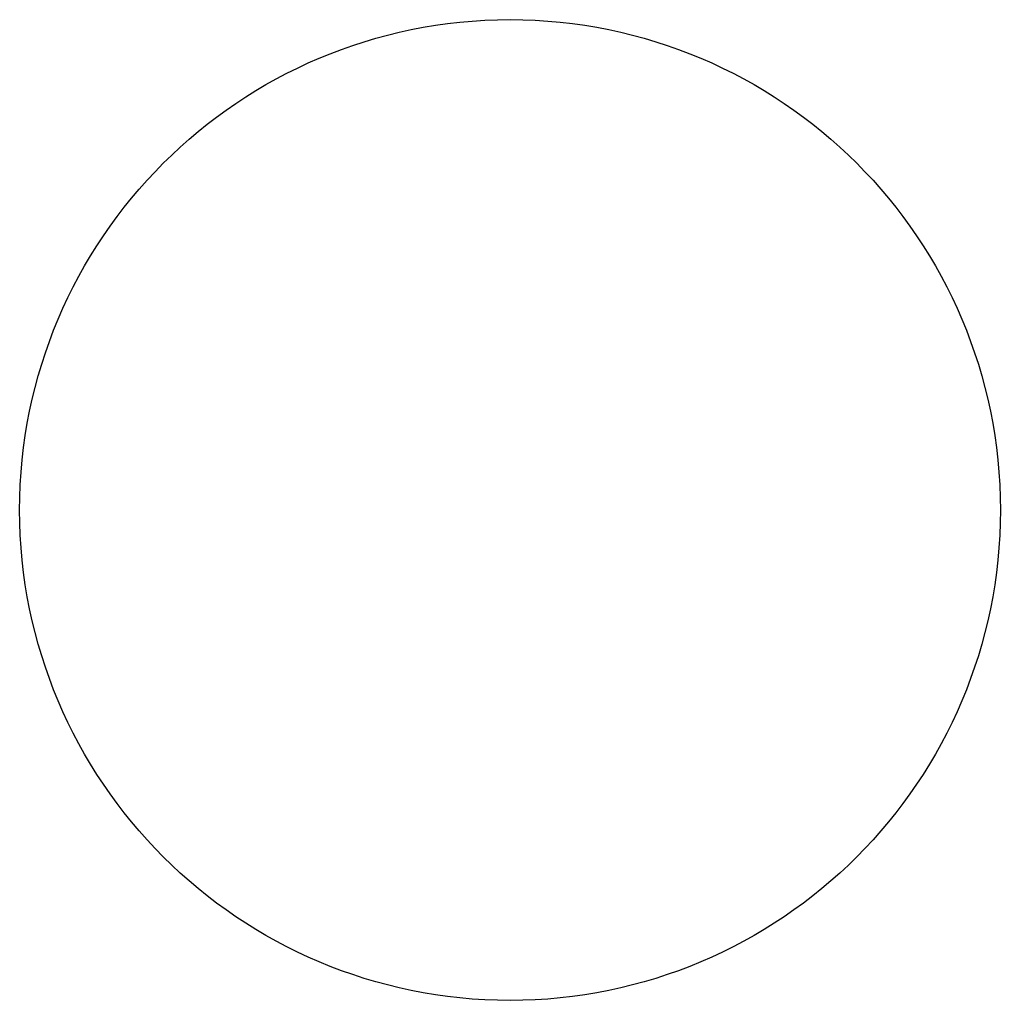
# Model space of a CAD drawing. Header units: millimetres. Extents: x 1721 to 2721, y 6621 to 7621.
import ezdxf

# ---------------------------------------------------------------- set-up
doc = ezdxf.new("R2010")
doc.units = ezdxf.units.MM
doc.layers.add('solid', color=7, linetype='Continuous')

msp = doc.modelspace()

# ---------------------------------------------------------------- linework, layer by layer
at = {"layer": 'solid'}
msp.add_circle((2220.7, 7120.7), 500, dxfattribs=at)

doc.saveas('drawing.dxf')
